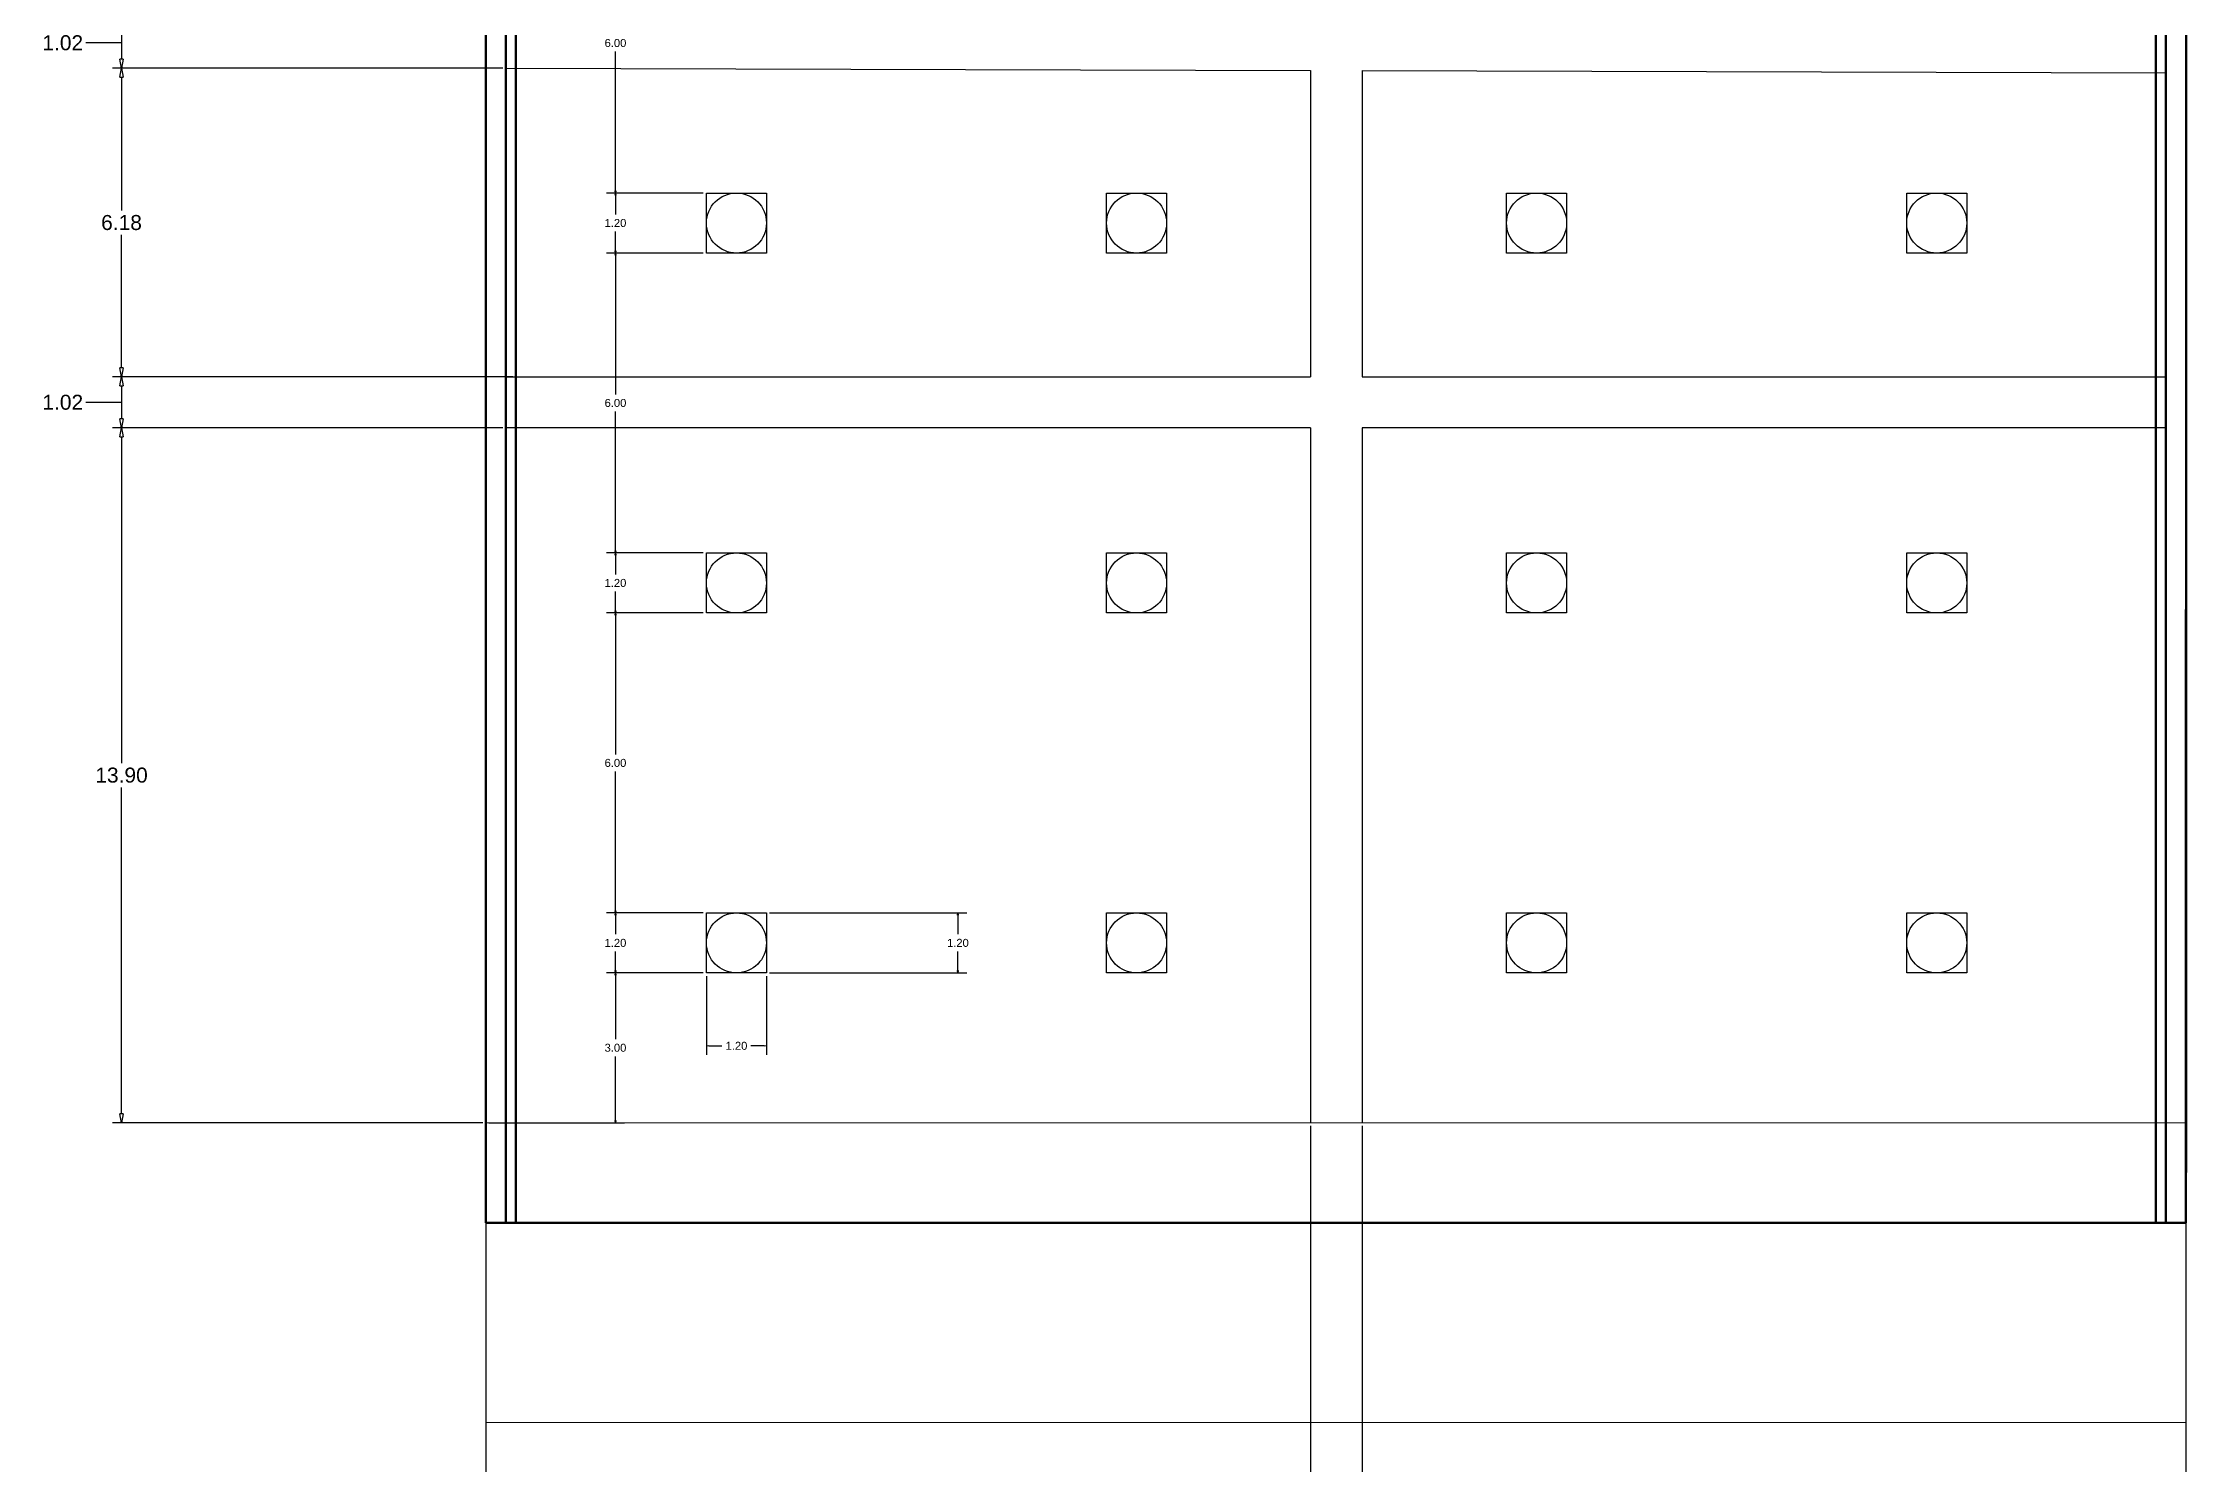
# Model space of a CAD drawing. Header units: metres. Extents: x -1 to 720, y -8 to 179.
# Drawn here: x 17.14 to 60, y 25.17 to 53.6 of the extents above; entities that cross this region are included whole.
import ezdxf

# ---------------------------------------------------------------- set-up
doc = ezdxf.new("R2010")
doc.units = ezdxf.units.M
doc.header["$PDMODE"] = 34
for name, color, linetype in [('0-Dimension', 9, 'Continuous'), ('E-AUXL', 7, 'Continuous'), ('S-PLAT', 7, 'Continuous')]:
    doc.layers.add(name, color=color, linetype=linetype)
for name, color, linetype, lineweight in [('A-AREA', 7, 'Continuous', 5), ('A-ROOF', 226, 'Continuous', 53), ('S-BEAM', 1, 'Continuous', 50)]:
    doc.layers.add(name, color=color, linetype=linetype, lineweight=lineweight)
doc.styles.get("Standard").update_dxf_attribs({"font": 'arial.ttf'})
doc.dimstyles.new('DAPC Standard', dxfattribs={"dimtxt": 0.3, "dimasz": 0.18, "dimexe": 0.18, "dimexo": 0.0625, "dimgap": 0.09, "dimtad": 0, "dimtih": 1, "dimtoh": 1, "dimzin": 0, "dimdsep": 46, "dimtxsty": 'Standard', "dimblk": 'CLOSEDBLANK', "dimcen": 0.09, "dimazin": 0, "dimtfac": 1, "dimtofl": 0, "dimtmove": 0, "dimatfit": 3, "dimfxl": 1, "dimtolj": 1, "dimtzin": 0, "dimarcsym": 0})

# ---------------------------------------------------------------- blocks, each defined once
blk = doc.blocks.new('_ClosedBlank')
at = {"color": 0, "linetype": 'ByBlock', "lineweight": -2}
for p, q in [((-1, 0.17), (0, 0)), ((-1, 0.17), (-1, -0.17)), ((0, 0), (-1, -0.17))]:
    blk.add_line(p, q, dxfattribs=at)
blk = doc.blocks.new('*D98')
at = {"layer": '0-Dimension', "color": 0, "lineweight": -2, "transparency": 16777216}
for p, q in [((26, 31.938), (26, 14.812)), ((42.491, 31.938), (42.491, 14.812)), ((26.18, 14.992), (33.663, 14.992)), ((42.311, 14.992), (34.828, 14.992))]:
    blk.add_line(p, q, dxfattribs=at)
at = {"layer": 'Defpoints', "color": 0, "transparency": 16777216}
for p in [(26, 32), (42.491, 32), (42.491, 14.992)]:
    blk.add_point(p, dxfattribs=at)
at = {"layer": '0-Dimension', "color": 0, "lineweight": -2, "transparency": 16777216, "xscale": 0.18, "yscale": 0.18, "zscale": 0.18, "rotation": 180}
blk.add_blockref('_ClosedBlank', (26, 14.992), dxfattribs=at)
at = {"layer": '0-Dimension', "color": 0, "lineweight": -2, "transparency": 16777216, "xscale": 0.18, "yscale": 0.18, "zscale": 0.18}
blk.add_blockref('_ClosedBlank', (42.491, 14.992), dxfattribs=at)
at = {"layer": '0-Dimension', "color": 0, "transparency": 16777216, "insert": (34.246, 14.992), "char_height": 0.3, "attachment_point": 5}
blk.add_mtext('\\A1;16.49', dxfattribs=at)
blk = doc.blocks.new('*D99')
at = {"layer": '0-Dimension', "color": 0, "lineweight": -2, "transparency": 16777216}
for p, q in [((42.491, 31.938), (42.491, 14.812)), ((43.521, 31.938), (43.521, 14.812)), ((42.311, 14.992), (42.131, 14.992)), ((43.701, 14.992), (43.881, 14.992))]:
    blk.add_line(p, q, dxfattribs=at)
at = {"layer": 'Defpoints', "color": 0, "transparency": 16777216}
for p in [(42.491, 32), (43.521, 32), (43.521, 14.992)]:
    blk.add_point(p, dxfattribs=at)
at = {"layer": '0-Dimension', "color": 0, "lineweight": -2, "transparency": 16777216, "xscale": 0.18, "yscale": 0.18, "zscale": 0.18}
blk.add_blockref('_ClosedBlank', (42.491, 14.992), dxfattribs=at)
at = {"layer": '0-Dimension', "color": 0, "lineweight": -2, "transparency": 16777216, "xscale": 0.18, "yscale": 0.18, "zscale": 0.18, "rotation": 180}
blk.add_blockref('_ClosedBlank', (43.521, 14.992), dxfattribs=at)
at = {"layer": '0-Dimension', "color": 0, "transparency": 16777216, "insert": (43.006, 14.992), "char_height": 0.3, "attachment_point": 5}
blk.add_mtext('\\A1;1.03', dxfattribs=at)
blk = doc.blocks.new('*D100')
at = {"layer": '0-Dimension', "color": 0, "lineweight": -2, "transparency": 16777216}
for p, q in [((43.521, 31.938), (43.521, 14.812)), ((59.994, 31.938), (59.994, 14.812)), ((43.701, 14.992), (51.175, 14.992)), ((59.814, 14.992), (52.339, 14.992))]:
    blk.add_line(p, q, dxfattribs=at)
at = {"layer": 'Defpoints', "color": 0, "transparency": 16777216}
for p in [(43.521, 32), (59.994, 32), (59.994, 14.992)]:
    blk.add_point(p, dxfattribs=at)
at = {"layer": '0-Dimension', "color": 0, "lineweight": -2, "transparency": 16777216, "xscale": 0.18, "yscale": 0.18, "zscale": 0.18, "rotation": 180}
blk.add_blockref('_ClosedBlank', (43.521, 14.992), dxfattribs=at)
at = {"layer": '0-Dimension', "color": 0, "lineweight": -2, "transparency": 16777216, "xscale": 0.18, "yscale": 0.18, "zscale": 0.18}
blk.add_blockref('_ClosedBlank', (59.994, 14.992), dxfattribs=at)
at = {"layer": '0-Dimension', "color": 0, "transparency": 16777216, "insert": (51.757, 14.992), "char_height": 0.3, "attachment_point": 5}
blk.add_mtext('\\A1;16.47', dxfattribs=at)
blk = doc.blocks.new('*D103')
at = {"layer": '0-Dimension', "color": 0, "lineweight": -2, "transparency": 16777216}
for p, q in [((26.338, 54.108), (18.535, 54.108)), ((18.184, 53.6), (18.004, 53.6)), ((18.715, 53.6), (18.184, 53.6)), ((18.715, 53.928), (18.715, 53.272)), ((26.338, 53.092), (18.535, 53.092))]:
    blk.add_line(p, q, dxfattribs=at)
at = {"layer": 'Defpoints', "color": 0, "transparency": 16777216}
for p in [(26.4, 54.108), (18.715, 53.092), (26.4, 53.092)]:
    blk.add_point(p, dxfattribs=at)
at = {"layer": '0-Dimension', "color": 0, "lineweight": -2, "transparency": 16777216, "xscale": 0.18, "yscale": 0.18, "zscale": 0.18}
for p, rotation in [((18.715, 54.108), 90), ((18.715, 53.092), 270)]:
    blk.add_blockref('_ClosedBlank', p, dxfattribs=dict(at, rotation=rotation))
at = {"layer": '0-Dimension', "color": 0, "transparency": 16777216, "insert": (17.54, 53.6), "char_height": 0.3, "attachment_point": 5}
blk.add_mtext('\\A1;1.02', dxfattribs=at)
blk = doc.blocks.new('*D104')
at = {"layer": '0-Dimension', "color": 0, "lineweight": -2, "transparency": 16777216}
for p, q in [((26.338, 53.092), (18.535, 53.092)), ((18.715, 52.912), (18.715, 50.248)), ((18.715, 47.097), (18.715, 49.761)), ((26.538, 46.917), (18.535, 46.917))]:
    blk.add_line(p, q, dxfattribs=at)
at = {"layer": 'Defpoints', "color": 0, "transparency": 16777216}
for p in [(26.4, 53.092), (18.715, 46.917), (26.6, 46.917)]:
    blk.add_point(p, dxfattribs=at)
at = {"layer": '0-Dimension', "color": 0, "lineweight": -2, "transparency": 16777216, "xscale": 0.18, "yscale": 0.18, "zscale": 0.18}
for p, rotation in [((18.715, 53.092), 90), ((18.715, 46.917), 270)]:
    blk.add_blockref('_ClosedBlank', p, dxfattribs=dict(at, rotation=rotation))
at = {"layer": '0-Dimension', "color": 0, "transparency": 16777216, "insert": (18.715, 50.004), "char_height": 0.3, "attachment_point": 5}
blk.add_mtext('\\A1;6.18', dxfattribs=at)
blk = doc.blocks.new('*D105')
at = {"layer": '0-Dimension', "color": 0, "lineweight": -2, "transparency": 16777216}
for p, q in [((26.538, 46.917), (18.535, 46.917)), ((18.715, 46.737), (18.715, 46.081)), ((18.184, 46.409), (18.004, 46.409)), ((18.715, 46.409), (18.184, 46.409)), ((26.338, 45.901), (18.535, 45.901))]:
    blk.add_line(p, q, dxfattribs=at)
at = {"layer": 'Defpoints', "color": 0, "transparency": 16777216}
for p in [(26.6, 46.917), (18.715, 45.901), (26.4, 45.901)]:
    blk.add_point(p, dxfattribs=at)
at = {"layer": '0-Dimension', "color": 0, "lineweight": -2, "transparency": 16777216, "xscale": 0.18, "yscale": 0.18, "zscale": 0.18}
for p, rotation in [((18.715, 46.917), 90), ((18.715, 45.901), 270)]:
    blk.add_blockref('_ClosedBlank', p, dxfattribs=dict(at, rotation=rotation))
at = {"layer": '0-Dimension', "color": 0, "transparency": 16777216, "insert": (17.54, 46.409), "char_height": 0.3, "attachment_point": 5}
blk.add_mtext('\\A1;1.02', dxfattribs=at)
blk = doc.blocks.new('*D106')
at = {"layer": '0-Dimension', "color": 0, "lineweight": -2, "transparency": 16777216}
for p, q in [((26.338, 45.901), (18.535, 45.901)), ((18.715, 45.721), (18.715, 39.194)), ((18.715, 32.18), (18.715, 38.707)), ((25.938, 32), (18.535, 32))]:
    blk.add_line(p, q, dxfattribs=at)
at = {"layer": 'Defpoints', "color": 0, "transparency": 16777216}
for p in [(26.4, 45.901), (18.715, 32), (26, 32)]:
    blk.add_point(p, dxfattribs=at)
at = {"layer": '0-Dimension', "color": 0, "lineweight": -2, "transparency": 16777216, "xscale": 0.18, "yscale": 0.18, "zscale": 0.18}
for p, rotation in [((18.715, 45.901), 90), ((18.715, 32), 270)]:
    blk.add_blockref('_ClosedBlank', p, dxfattribs=dict(at, rotation=rotation))
at = {"layer": '0-Dimension', "color": 0, "transparency": 16777216, "insert": (18.715, 38.951), "char_height": 0.3, "attachment_point": 5}
blk.add_mtext('\\A1;13.90', dxfattribs=at)
blk = doc.blocks.new('*D344')
at = {"layer": '0-Dimension', "color": 0, "lineweight": -2, "transparency": 16777216}
for p, q in [((30.412, 34.934), (30.412, 33.357)), ((31.612, 34.934), (31.612, 33.357)), ((30.457, 33.537), (30.722, 33.537)), ((31.567, 33.537), (31.302, 33.537))]:
    blk.add_line(p, q, dxfattribs=at)
at = {"layer": 'Defpoints', "color": 0, "transparency": 16777216}
for p in [(30.412, 34.996), (31.612, 34.996), (31.612, 33.537)]:
    blk.add_point(p, dxfattribs=at)
at = {"layer": '0-Dimension', "color": 0, "lineweight": -2, "transparency": 16777216, "xscale": 0.045, "yscale": 0.045, "zscale": 0.045, "rotation": 180}
blk.add_blockref('_ClosedBlank', (30.412, 33.537), dxfattribs=at)
at = {"layer": '0-Dimension', "color": 0, "lineweight": -2, "transparency": 16777216, "xscale": 0.045, "yscale": 0.045, "zscale": 0.045}
blk.add_blockref('_ClosedBlank', (31.612, 33.537), dxfattribs=at)
at = {"layer": '0-Dimension', "color": 0, "transparency": 16777216, "insert": (31.012, 33.537), "char_height": 0.16, "attachment_point": 5}
blk.add_mtext('\\A1;1.20', dxfattribs=at)
blk = doc.blocks.new('*D345')
at = {"layer": '0-Dimension', "color": 0, "lineweight": -2, "transparency": 16777216}
for p, q in [((31.674, 36.196), (35.62, 36.196)), ((35.44, 36.151), (35.44, 35.768)), ((35.44, 35.041), (35.44, 35.425)), ((31.674, 34.996), (35.62, 34.996))]:
    blk.add_line(p, q, dxfattribs=at)
at = {"layer": 'Defpoints', "color": 0, "transparency": 16777216}
for p in [(31.612, 36.196), (35.44, 36.196), (31.612, 34.996)]:
    blk.add_point(p, dxfattribs=at)
at = {"layer": '0-Dimension', "color": 0, "lineweight": -2, "transparency": 16777216, "xscale": 0.045, "yscale": 0.045, "zscale": 0.045}
for p, rotation in [((35.44, 36.196), 90), ((35.44, 34.996), 270)]:
    blk.add_blockref('_ClosedBlank', p, dxfattribs=dict(at, rotation=rotation))
at = {"layer": '0-Dimension', "color": 0, "transparency": 16777216, "insert": (35.44, 35.596), "char_height": 0.16, "attachment_point": 5}
blk.add_mtext('\\A1;1.20', dxfattribs=at)
blk = doc.blocks.new('*D360')
at = {"layer": '0-Dimension', "color": 0, "lineweight": -2, "transparency": 16777216}
for p, q in [((30.349, 34.996), (28.412, 34.996)), ((28.592, 34.951), (28.592, 33.67)), ((28.592, 32.045), (28.592, 33.326)), ((26.063, 32), (28.772, 32))]:
    blk.add_line(p, q, dxfattribs=at)
at = {"layer": 'Defpoints', "color": 0, "transparency": 16777216}
for p in [(30.412, 34.996), (26, 32), (28.592, 32)]:
    blk.add_point(p, dxfattribs=at)
at = {"layer": '0-Dimension', "color": 0, "lineweight": -2, "transparency": 16777216, "xscale": 0.045, "yscale": 0.045, "zscale": 0.045}
for p, rotation in [((28.592, 34.996), 90), ((28.592, 32), 270)]:
    blk.add_blockref('_ClosedBlank', p, dxfattribs=dict(at, rotation=rotation))
at = {"layer": '0-Dimension', "color": 0, "transparency": 16777216, "insert": (28.592, 33.498), "char_height": 0.16, "attachment_point": 5}
blk.add_mtext('\\A1;3.00', dxfattribs=at)
blk = doc.blocks.new('*D361')
at = {"layer": '0-Dimension', "color": 0, "lineweight": -2, "transparency": 16777216}
for p, q in [((30.349, 36.196), (28.412, 36.196)), ((28.592, 36.151), (28.592, 35.768)), ((28.592, 35.041), (28.592, 35.425)), ((30.349, 34.996), (28.412, 34.996))]:
    blk.add_line(p, q, dxfattribs=at)
at = {"layer": 'Defpoints', "color": 0, "transparency": 16777216}
for p in [(28.592, 36.196), (30.412, 36.196), (30.412, 34.996)]:
    blk.add_point(p, dxfattribs=at)
at = {"layer": '0-Dimension', "color": 0, "lineweight": -2, "transparency": 16777216, "xscale": 0.045, "yscale": 0.045, "zscale": 0.045}
for p, rotation in [((28.592, 36.196), 90), ((28.592, 34.996), 270)]:
    blk.add_blockref('_ClosedBlank', p, dxfattribs=dict(at, rotation=rotation))
at = {"layer": '0-Dimension', "color": 0, "transparency": 16777216, "insert": (28.592, 35.596), "char_height": 0.16, "attachment_point": 5}
blk.add_mtext('\\A1;1.20', dxfattribs=at)
blk = doc.blocks.new('*D362')
at = {"layer": '0-Dimension', "color": 0, "lineweight": -2, "transparency": 16777216}
for p, q in [((30.349, 42.196), (28.412, 42.196)), ((28.592, 42.151), (28.592, 39.368)), ((28.592, 36.241), (28.592, 39.025)), ((30.349, 36.196), (28.412, 36.196))]:
    blk.add_line(p, q, dxfattribs=at)
at = {"layer": 'Defpoints', "color": 0, "transparency": 16777216}
for p in [(28.592, 42.196), (30.412, 42.196), (30.412, 36.196)]:
    blk.add_point(p, dxfattribs=at)
at = {"layer": '0-Dimension', "color": 0, "lineweight": -2, "transparency": 16777216, "xscale": 0.045, "yscale": 0.045, "zscale": 0.045}
for p, rotation in [((28.592, 42.196), 90), ((28.592, 36.196), 270)]:
    blk.add_blockref('_ClosedBlank', p, dxfattribs=dict(at, rotation=rotation))
at = {"layer": '0-Dimension', "color": 0, "transparency": 16777216, "insert": (28.592, 39.196), "char_height": 0.16, "attachment_point": 5}
blk.add_mtext('\\A1;6.00', dxfattribs=at)
blk = doc.blocks.new('*D363')
at = {"layer": '0-Dimension', "color": 0, "lineweight": -2, "transparency": 16777216}
for p, q in [((30.349, 43.396), (28.412, 43.396)), ((28.592, 43.351), (28.592, 42.968)), ((28.592, 42.241), (28.592, 42.625)), ((30.349, 42.196), (28.412, 42.196))]:
    blk.add_line(p, q, dxfattribs=at)
at = {"layer": 'Defpoints', "color": 0, "transparency": 16777216}
for p in [(28.592, 43.396), (30.412, 43.396), (30.412, 42.196)]:
    blk.add_point(p, dxfattribs=at)
at = {"layer": '0-Dimension', "color": 0, "lineweight": -2, "transparency": 16777216, "xscale": 0.045, "yscale": 0.045, "zscale": 0.045}
for p, rotation in [((28.592, 43.396), 90), ((28.592, 42.196), 270)]:
    blk.add_blockref('_ClosedBlank', p, dxfattribs=dict(at, rotation=rotation))
at = {"layer": '0-Dimension', "color": 0, "transparency": 16777216, "insert": (28.592, 42.796), "char_height": 0.16, "attachment_point": 5}
blk.add_mtext('\\A1;1.20', dxfattribs=at)
blk = doc.blocks.new('*D364')
at = {"layer": '0-Dimension', "color": 0, "lineweight": -2, "transparency": 16777216}
for p, q in [((30.349, 49.396), (28.412, 49.396)), ((28.592, 49.351), (28.592, 46.568)), ((28.592, 43.441), (28.592, 46.225)), ((30.349, 43.396), (28.412, 43.396))]:
    blk.add_line(p, q, dxfattribs=at)
at = {"layer": 'Defpoints', "color": 0, "transparency": 16777216}
for p in [(28.592, 49.396), (30.412, 49.396), (30.412, 43.396)]:
    blk.add_point(p, dxfattribs=at)
at = {"layer": '0-Dimension', "color": 0, "lineweight": -2, "transparency": 16777216, "xscale": 0.045, "yscale": 0.045, "zscale": 0.045}
for p, rotation in [((28.592, 49.396), 90), ((28.592, 43.396), 270)]:
    blk.add_blockref('_ClosedBlank', p, dxfattribs=dict(at, rotation=rotation))
at = {"layer": '0-Dimension', "color": 0, "transparency": 16777216, "insert": (28.592, 46.396), "char_height": 0.16, "attachment_point": 5}
blk.add_mtext('\\A1;6.00', dxfattribs=at)
blk = doc.blocks.new('*D365')
at = {"layer": '0-Dimension', "color": 0, "lineweight": -2, "transparency": 16777216}
for p, q in [((30.349, 50.596), (28.412, 50.596)), ((28.592, 50.551), (28.592, 50.168)), ((28.592, 49.441), (28.592, 49.825)), ((30.349, 49.396), (28.412, 49.396))]:
    blk.add_line(p, q, dxfattribs=at)
at = {"layer": 'Defpoints', "color": 0, "transparency": 16777216}
for p in [(28.592, 50.596), (30.412, 50.596), (30.412, 49.396)]:
    blk.add_point(p, dxfattribs=at)
at = {"layer": '0-Dimension', "color": 0, "lineweight": -2, "transparency": 16777216, "xscale": 0.045, "yscale": 0.045, "zscale": 0.045}
for p, rotation in [((28.592, 50.596), 90), ((28.592, 49.396), 270)]:
    blk.add_blockref('_ClosedBlank', p, dxfattribs=dict(at, rotation=rotation))
at = {"layer": '0-Dimension', "color": 0, "transparency": 16777216, "insert": (28.592, 49.996), "char_height": 0.16, "attachment_point": 5}
blk.add_mtext('\\A1;1.20', dxfattribs=at)
blk = doc.blocks.new('*D366')
at = {"layer": '0-Dimension', "color": 0, "lineweight": -2, "transparency": 16777216}
for p, q in [((30.112, 56.596), (28.412, 56.596)), ((28.592, 56.551), (28.592, 53.768)), ((28.592, 50.641), (28.592, 53.425)), ((30.349, 50.596), (28.412, 50.596))]:
    blk.add_line(p, q, dxfattribs=at)
at = {"layer": 'Defpoints', "color": 0, "transparency": 16777216}
for p in [(28.592, 56.596), (30.174, 56.596), (30.412, 50.596)]:
    blk.add_point(p, dxfattribs=at)
at = {"layer": '0-Dimension', "color": 0, "lineweight": -2, "transparency": 16777216, "xscale": 0.045, "yscale": 0.045, "zscale": 0.045}
for p, rotation in [((28.592, 56.596), 90), ((28.592, 50.596), 270)]:
    blk.add_blockref('_ClosedBlank', p, dxfattribs=dict(at, rotation=rotation))
at = {"layer": '0-Dimension', "color": 0, "transparency": 16777216, "insert": (28.592, 53.596), "char_height": 0.16, "attachment_point": 5}
blk.add_mtext('\\A1;6.00', dxfattribs=at)

msp = doc.modelspace()

# ---------------------------------------------------------------- linework, layer by layer
at = {"layer": 'A-AREA'}
for p, q in [((26, 26), (26, 80)), ((60, 26), (60, 80)), ((60, 32), (26, 32)), ((60, 26), (60, 32)), ((26, 26), (60, 26))]:
    msp.add_line(p, q, dxfattribs=at)
at = {"layer": 'A-ROOF'}
for p, q in [((26.4, 30), (26.4, 70)), ((59.593, 30), (59.6, 69.8)), ((26, 30), (26, 68)), ((60, 32), (60, 68)), ((26, 32), (26, 30)), ((60, 32), (59.993, 30)), ((60, 32), (60, 32)), ((59.993, 30), (26, 30)), ((26, 30), (26.4, 30)), ((59.993, 30), (59.593, 30))]:
    msp.add_line(p, q, dxfattribs=at)
at = {"layer": 'E-AUXL'}
for p, q in [((30.412, 50.596), (31.612, 50.596)), ((30.412, 49.396), (30.412, 50.596)), ((31.612, 50.596), (31.612, 49.396)), ((38.412, 50.596), (39.612, 50.596)), ((38.412, 49.396), (38.412, 50.596)), ((39.612, 50.596), (39.612, 49.396)), ((46.412, 50.596), (47.612, 50.596)), ((46.412, 49.396), (46.412, 50.596)), ((47.612, 50.596), (47.612, 49.396)), ((54.412, 50.596), (55.612, 50.596)), ((54.412, 49.396), (54.412, 50.596)), ((55.612, 50.596), (55.612, 49.396)), ((31.612, 49.396), (30.412, 49.396)), ((39.612, 49.396), (38.412, 49.396)), ((47.612, 49.396), (46.412, 49.396)), ((55.612, 49.396), (54.412, 49.396)), ((30.412, 43.396), (31.612, 43.396)), ((30.412, 42.196), (30.412, 43.396)), ((31.612, 43.396), (31.612, 42.196)), ((38.412, 43.396), (39.612, 43.396)), ((38.412, 42.196), (38.412, 43.396)), ((39.612, 43.396), (39.612, 42.196)), ((46.412, 43.396), (47.612, 43.396)), ((46.412, 42.196), (46.412, 43.396)), ((47.612, 43.396), (47.612, 42.196)), ((54.412, 43.396), (55.612, 43.396)), ((54.412, 42.196), (54.412, 43.396)), ((55.612, 43.396), (55.612, 42.196)), ((31.612, 42.196), (30.412, 42.196)), ((39.612, 42.196), (38.412, 42.196)), ((47.612, 42.196), (46.412, 42.196)), ((55.612, 42.196), (54.412, 42.196)), ((30.412, 36.196), (31.612, 36.196)), ((30.412, 34.996), (30.412, 36.196)), ((31.612, 36.196), (31.612, 34.996)), ((38.412, 36.196), (39.612, 36.196)), ((38.412, 34.996), (38.412, 36.196)), ((39.612, 36.196), (39.612, 34.996)), ((46.412, 36.196), (47.612, 36.196)), ((46.412, 34.996), (46.412, 36.196)), ((47.612, 36.196), (47.612, 34.996)), ((54.412, 36.196), (55.612, 36.196)), ((54.412, 34.996), (54.412, 36.196)), ((55.612, 36.196), (55.612, 34.996)), ((31.612, 34.996), (30.412, 34.996)), ((39.612, 34.996), (38.412, 34.996)), ((47.612, 34.996), (46.412, 34.996)), ((55.612, 34.996), (54.412, 34.996))]:
    msp.add_line(p, q, dxfattribs=at)
for centre in [(31.012, 49.996), (39.012, 49.996), (47.012, 49.996), (55.012, 49.996), (31.012, 42.796), (39.012, 42.796), (47.012, 42.796), (55.012, 42.796), (31.012, 35.596), (39.012, 35.596), (47.012, 35.596), (55.012, 35.596)]:
    msp.add_circle(centre, 0.6, dxfattribs=at)
at = {"layer": 'S-BEAM'}
for p, q in [((26.6, 30.3), (26.6, 69.7)), ((26, 69.4), (26, 30)), ((59.4, 69.4), (59.393, 30)), ((60, 69.4), (59.993, 30)), ((26, 30), (26, 30.6)), ((26.6, 30), (26.6, 30.6)), ((59.393, 30), (59.393, 30.6)), ((59.993, 30), (59.995, 30.6)), ((59.995, 30.6), (60, 30.6)), ((26, 30), (26.6, 30)), ((59.993, 30), (59.393, 30))]:
    msp.add_line(p, q, dxfattribs=at)
at = {"layer": 'S-PLAT'}
for p, q in [((26.4, 53.092), (42.491, 53.047)), ((42.491, 53.047), (42.491, 46.916)), ((43.521, 53.045), (59.597, 53)), ((43.521, 53.045), (43.521, 46.916)), ((26.4, 46.917), (32.129, 46.917)), ((31.012, 46.917), (31.012, 46.916)), ((31.012, 46.916), (42.491, 46.916)), ((43.521, 46.916), (59.596, 46.916)), ((42.491, 45.901), (26.4, 45.901)), ((42.491, 45.901), (42.491, 32)), ((59.596, 45.901), (43.521, 45.901)), ((43.521, 45.901), (43.521, 32))]:
    msp.add_line(p, q, dxfattribs=at)

# ---------------------------------------------------------------- dimensions: what is measured, and where the dimension line sits
at = {"layer": '0-Dimension'}
for base, p1, p2, override, picture, middle in [((28.592, 56.596), (30.412, 50.596), (30.174, 56.596), {"dimtxt": 0.16, "dimasz": 0.045, "dimtmove": 1}, '*D366', (28.592, 53.596)), ((18.715, 53.092), (26.4, 54.108), (26.4, 53.092), {"dimtmove": 1}, '*D103', (17.914, 53.6)), ((18.7152, 46.9169), (26.4, 53.092), (26.6, 46.9169), {"dimtmove": 1}, '*D104', (18.7152, 50.0045)), ((28.592, 50.596), (30.412, 49.396), (30.412, 50.596), {"dimtxt": 0.16, "dimasz": 0.045, "dimtmove": 1}, '*D365', (28.592, 49.996)), ((28.592, 49.396), (30.412, 43.396), (30.412, 49.396), {"dimtxt": 0.16, "dimasz": 0.045, "dimtmove": 1}, '*D364', (28.592, 46.396)), ((18.715, 45.901), (26.6, 46.917), (26.4, 45.901), {"dimtmove": 1}, '*D105', (17.914, 46.409)), ((18.715, 32), (26.4, 45.901), (26, 32), {"dimtmove": 1}, '*D106', (18.715, 38.951)), ((28.592, 43.396), (30.412, 42.196), (30.412, 43.396), {"dimtxt": 0.16, "dimasz": 0.045, "dimtmove": 1}, '*D363', (28.592, 42.796)), ((28.592, 42.196), (30.412, 36.196), (30.412, 42.196), {"dimtxt": 0.16, "dimasz": 0.045, "dimtmove": 1}, '*D362', (28.592, 39.196)), ((28.592, 36.196), (30.412, 34.996), (30.412, 36.196), {"dimtxt": 0.16, "dimasz": 0.045, "dimtmove": 1}, '*D361', (28.592, 35.596)), ((35.44, 36.196), (31.612, 34.996), (31.612, 36.196), {"dimtxt": 0.16, "dimasz": 0.045}, '*D345', (35.44, 35.596)), ((28.592, 32), (30.412, 34.996), (26, 32), {"dimtxt": 0.16, "dimasz": 0.045}, '*D360', (28.592, 33.498))]:
    dim = msp.add_linear_dim(base=base, p1=p1, p2=p2, angle=90, dimstyle='DAPC Standard', override=override, dxfattribs=at)
    dim.commit()
    dim.dimension.update_dxf_attribs({"geometry": picture, "text_midpoint": middle})
for base, p1, p2, override, picture, middle in [((31.612, 33.537), (30.412, 34.996), (31.612, 34.996), {"dimtxt": 0.16, "dimasz": 0.045}, '*D344', (31.012, 33.537)), ((43.521, 14.992), (42.491, 32), (43.521, 32), {"dimtmove": 1}, '*D99', (43.006, 14.992)), ((59.994, 14.992), (43.521, 32), (59.994, 32), {"dimtmove": 1}, '*D100', (51.757, 14.992))]:
    dim = msp.add_linear_dim(base=base, p1=p1, p2=p2, dimstyle='DAPC Standard', override=override, dxfattribs=at)
    dim.commit()
    dim.dimension.update_dxf_attribs({"geometry": picture, "text_midpoint": middle})
dim = msp.add_linear_dim(base=(42.491, 14.992), p1=(26, 32), p2=(42.491, 32), dimstyle='DAPC Standard', dxfattribs=at)
dim.commit()
dim.dimension.update_dxf_attribs({"geometry": '*D98', "text_midpoint": (34.246, 14.992)})

doc.saveas('drawing.dxf')
